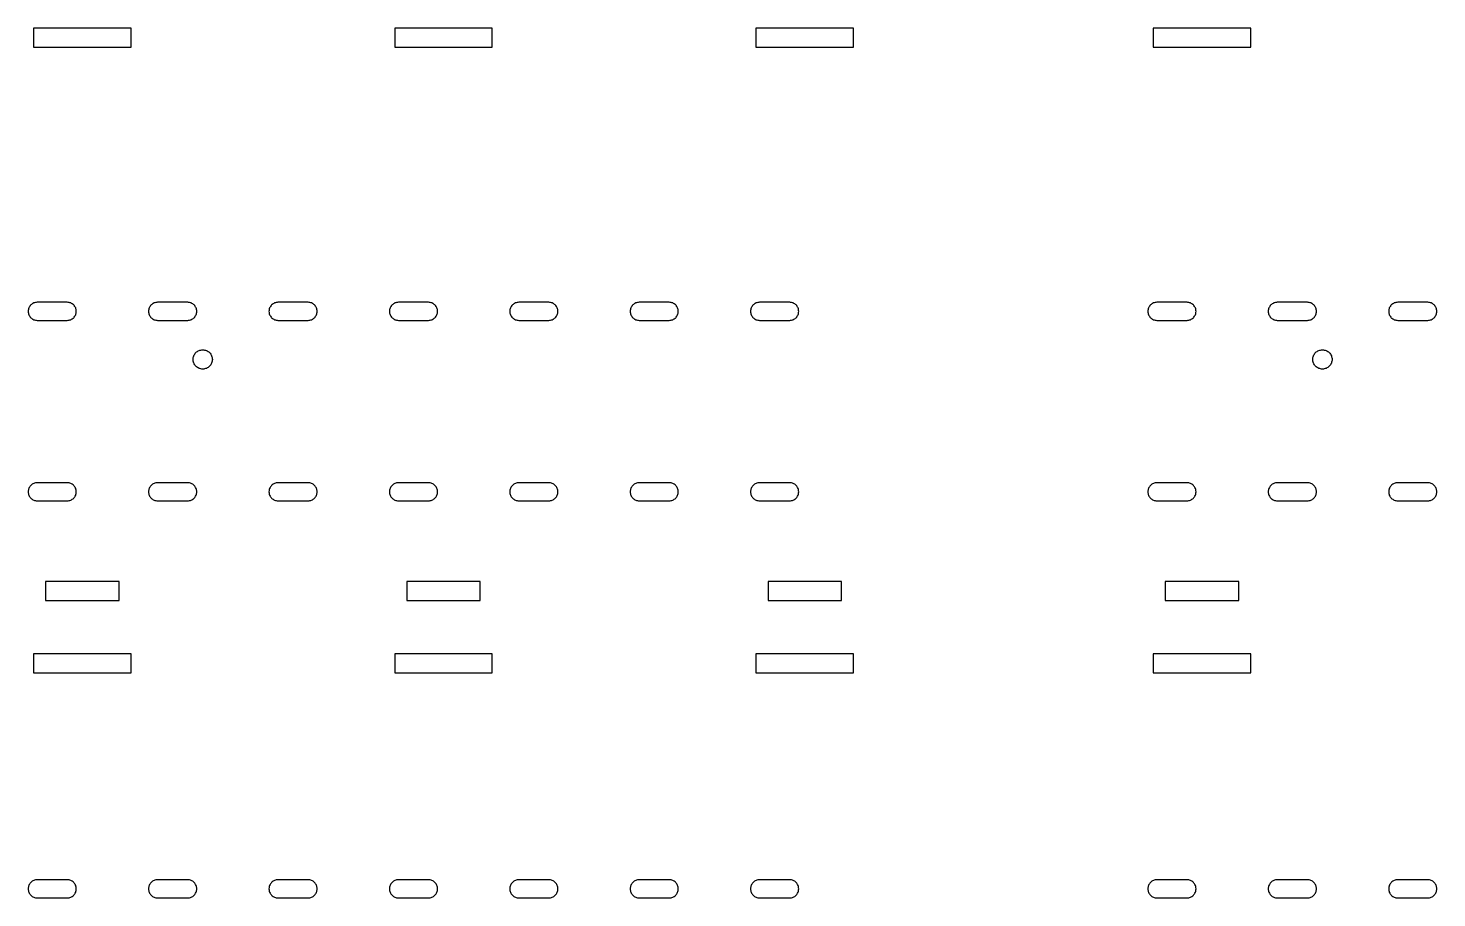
# Model space of a CAD drawing. Header units: millimetres. Extents: x 10 to 526, y -374 to -10.
# Drawn here: x 27 to 261, y -227.5 to -82.9 of the extents above; entities that cross this region are included whole.
import ezdxf

# ---------------------------------------------------------------- set-up
doc = ezdxf.new("R2010")
doc.units = ezdxf.units.MM
doc.layers.add('cut_inner', color=7, linetype='Continuous')

msp = doc.modelspace()

# ---------------------------------------------------------------- linework, layer by layer
at = {"layer": 'cut_inner'}
for points in [[(27.9, -86.08), (44.1, -86.08), (44.1, -82.92), (27.9, -82.92)], [(87.9, -86.08), (104.1, -86.08), (104.1, -82.92), (87.9, -82.92)], [(147.9, -86.08), (164.1, -86.08), (164.1, -82.92), (147.9, -82.92)], [(213.9, -86.08), (230.1, -86.08), (230.1, -82.92), (213.9, -82.92)], [(28.5, -131.5), (33.5, -131.5), (33.65, -131.49), (33.79, -131.47), (33.94, -131.44), (34.07, -131.39), (34.21, -131.32), (34.33, -131.25), (34.45, -131.16), (34.56, -131.06), (34.66, -130.95), (34.75, -130.83), (34.82, -130.71), (34.89, -130.57), (34.94, -130.44), (34.97, -130.29), (34.99, -130.15), (35, -130), (35, -130), (34.99, -129.85), (34.97, -129.71), (34.94, -129.56), (34.89, -129.43), (34.82, -129.29), (34.75, -129.17), (34.66, -129.05), (34.56, -128.94), (34.45, -128.84), (34.33, -128.75), (34.21, -128.68), (34.07, -128.61), (33.94, -128.56), (33.79, -128.53), (33.65, -128.51), (33.5, -128.5), (28.5, -128.5), (28.35, -128.51), (28.21, -128.53), (28.06, -128.56), (27.93, -128.61), (27.79, -128.68), (27.67, -128.75), (27.55, -128.84), (27.44, -128.94), (27.34, -129.05), (27.25, -129.17), (27.18, -129.29), (27.11, -129.43), (27.06, -129.56), (27.03, -129.71), (27.01, -129.85), (27, -130), (27, -130), (27.01, -130.15), (27.03, -130.29), (27.06, -130.44), (27.11, -130.57), (27.18, -130.71), (27.25, -130.83), (27.34, -130.95), (27.44, -131.06), (27.55, -131.16), (27.67, -131.25), (27.79, -131.32), (27.93, -131.39), (28.06, -131.44), (28.21, -131.47), (28.35, -131.49), (28.5, -131.5)], [(48.5, -131.5), (53.5, -131.5), (53.65, -131.49), (53.79, -131.47), (53.94, -131.44), (54.07, -131.39), (54.21, -131.32), (54.33, -131.25), (54.45, -131.16), (54.56, -131.06), (54.66, -130.95), (54.75, -130.83), (54.82, -130.71), (54.89, -130.57), (54.94, -130.44), (54.97, -130.29), (54.99, -130.15), (55, -130), (55, -130), (54.99, -129.85), (54.97, -129.71), (54.94, -129.56), (54.89, -129.43), (54.82, -129.29), (54.75, -129.17), (54.66, -129.05), (54.56, -128.94), (54.45, -128.84), (54.33, -128.75), (54.21, -128.68), (54.07, -128.61), (53.94, -128.56), (53.79, -128.53), (53.65, -128.51), (53.5, -128.5), (48.5, -128.5), (48.35, -128.51), (48.21, -128.53), (48.06, -128.56), (47.93, -128.61), (47.79, -128.68), (47.67, -128.75), (47.55, -128.84), (47.44, -128.94), (47.34, -129.05), (47.25, -129.17), (47.18, -129.29), (47.11, -129.43), (47.06, -129.56), (47.03, -129.71), (47.01, -129.85), (47, -130), (47, -130), (47.01, -130.15), (47.03, -130.29), (47.06, -130.44), (47.11, -130.57), (47.18, -130.71), (47.25, -130.83), (47.34, -130.95), (47.44, -131.06), (47.55, -131.16), (47.67, -131.25), (47.79, -131.32), (47.93, -131.39), (48.06, -131.44), (48.21, -131.47), (48.35, -131.49), (48.5, -131.5)], [(68.5, -131.5), (73.5, -131.5), (73.65, -131.49), (73.79, -131.47), (73.94, -131.44), (74.07, -131.39), (74.21, -131.32), (74.33, -131.25), (74.45, -131.16), (74.56, -131.06), (74.66, -130.95), (74.75, -130.83), (74.82, -130.71), (74.89, -130.57), (74.94, -130.44), (74.97, -130.29), (74.99, -130.15), (75, -130), (75, -130), (74.99, -129.85), (74.97, -129.71), (74.94, -129.56), (74.89, -129.43), (74.82, -129.29), (74.75, -129.17), (74.66, -129.05), (74.56, -128.94), (74.45, -128.84), (74.33, -128.75), (74.21, -128.68), (74.07, -128.61), (73.94, -128.56), (73.79, -128.53), (73.65, -128.51), (73.5, -128.5), (68.5, -128.5), (68.35, -128.51), (68.21, -128.53), (68.06, -128.56), (67.93, -128.61), (67.79, -128.68), (67.67, -128.75), (67.55, -128.84), (67.44, -128.94), (67.34, -129.05), (67.25, -129.17), (67.18, -129.29), (67.11, -129.43), (67.06, -129.56), (67.03, -129.71), (67.01, -129.85), (67, -130), (67, -130), (67.01, -130.15), (67.03, -130.29), (67.06, -130.44), (67.11, -130.57), (67.18, -130.71), (67.25, -130.83), (67.34, -130.95), (67.44, -131.06), (67.55, -131.16), (67.67, -131.25), (67.79, -131.32), (67.93, -131.39), (68.06, -131.44), (68.21, -131.47), (68.35, -131.49), (68.5, -131.5)], [(88.5, -131.5), (93.5, -131.5), (93.65, -131.49), (93.79, -131.47), (93.94, -131.44), (94.07, -131.39), (94.21, -131.32), (94.33, -131.25), (94.45, -131.16), (94.56, -131.06), (94.66, -130.95), (94.75, -130.83), (94.82, -130.71), (94.89, -130.57), (94.94, -130.44), (94.97, -130.29), (94.99, -130.15), (95, -130), (95, -130), (94.99, -129.85), (94.97, -129.71), (94.94, -129.56), (94.89, -129.43), (94.82, -129.29), (94.75, -129.17), (94.66, -129.05), (94.56, -128.94), (94.45, -128.84), (94.33, -128.75), (94.21, -128.68), (94.07, -128.61), (93.94, -128.56), (93.79, -128.53), (93.65, -128.51), (93.5, -128.5), (88.5, -128.5), (88.35, -128.51), (88.21, -128.53), (88.06, -128.56), (87.93, -128.61), (87.79, -128.68), (87.67, -128.75), (87.55, -128.84), (87.44, -128.94), (87.34, -129.05), (87.25, -129.17), (87.18, -129.29), (87.11, -129.43), (87.06, -129.56), (87.03, -129.71), (87.01, -129.85), (87, -130), (87, -130), (87.01, -130.15), (87.03, -130.29), (87.06, -130.44), (87.11, -130.57), (87.18, -130.71), (87.25, -130.83), (87.34, -130.95), (87.44, -131.06), (87.55, -131.16), (87.67, -131.25), (87.79, -131.32), (87.93, -131.39), (88.06, -131.44), (88.21, -131.47), (88.35, -131.49), (88.5, -131.5)], [(108.5, -131.5), (113.5, -131.5), (113.65, -131.49), (113.79, -131.47), (113.94, -131.44), (114.07, -131.39), (114.21, -131.32), (114.33, -131.25), (114.45, -131.16), (114.56, -131.06), (114.66, -130.95), (114.75, -130.83), (114.82, -130.71), (114.89, -130.57), (114.94, -130.44), (114.97, -130.29), (114.99, -130.15), (115, -130), (115, -130), (114.99, -129.85), (114.97, -129.71), (114.94, -129.56), (114.89, -129.43), (114.82, -129.29), (114.75, -129.17), (114.66, -129.05), (114.56, -128.94), (114.45, -128.84), (114.33, -128.75), (114.21, -128.68), (114.07, -128.61), (113.94, -128.56), (113.79, -128.53), (113.65, -128.51), (113.5, -128.5), (108.5, -128.5), (108.35, -128.51), (108.21, -128.53), (108.06, -128.56), (107.93, -128.61), (107.79, -128.68), (107.67, -128.75), (107.55, -128.84), (107.44, -128.94), (107.34, -129.05), (107.25, -129.17), (107.18, -129.29), (107.11, -129.43), (107.06, -129.56), (107.03, -129.71), (107.01, -129.85), (107, -130), (107, -130), (107.01, -130.15), (107.03, -130.29), (107.06, -130.44), (107.11, -130.57), (107.18, -130.71), (107.25, -130.83), (107.34, -130.95), (107.44, -131.06), (107.55, -131.16), (107.67, -131.25), (107.79, -131.32), (107.93, -131.39), (108.06, -131.44), (108.21, -131.47), (108.35, -131.49), (108.5, -131.5)], [(128.5, -131.5), (133.5, -131.5), (133.65, -131.49), (133.79, -131.47), (133.94, -131.44), (134.07, -131.39), (134.21, -131.32), (134.33, -131.25), (134.45, -131.16), (134.56, -131.06), (134.66, -130.95), (134.75, -130.83), (134.82, -130.71), (134.89, -130.57), (134.94, -130.44), (134.97, -130.29), (134.99, -130.15), (135, -130), (135, -130), (134.99, -129.85), (134.97, -129.71), (134.94, -129.56), (134.89, -129.43), (134.82, -129.29), (134.75, -129.17), (134.66, -129.05), (134.56, -128.94), (134.45, -128.84), (134.33, -128.75), (134.21, -128.68), (134.07, -128.61), (133.94, -128.56), (133.79, -128.53), (133.65, -128.51), (133.5, -128.5), (128.5, -128.5), (128.35, -128.51), (128.21, -128.53), (128.06, -128.56), (127.93, -128.61), (127.79, -128.68), (127.67, -128.75), (127.55, -128.84), (127.44, -128.94), (127.34, -129.05), (127.25, -129.17), (127.18, -129.29), (127.11, -129.43), (127.06, -129.56), (127.03, -129.71), (127.01, -129.85), (127, -130), (127, -130), (127.01, -130.15), (127.03, -130.29), (127.06, -130.44), (127.11, -130.57), (127.18, -130.71), (127.25, -130.83), (127.34, -130.95), (127.44, -131.06), (127.55, -131.16), (127.67, -131.25), (127.79, -131.32), (127.93, -131.39), (128.06, -131.44), (128.21, -131.47), (128.35, -131.49), (128.5, -131.5)], [(148.5, -131.5), (153.5, -131.5), (153.65, -131.49), (153.79, -131.47), (153.94, -131.44), (154.07, -131.39), (154.21, -131.32), (154.33, -131.25), (154.45, -131.16), (154.56, -131.06), (154.66, -130.95), (154.75, -130.83), (154.82, -130.71), (154.89, -130.57), (154.94, -130.44), (154.97, -130.29), (154.99, -130.15), (155, -130), (155, -130), (154.99, -129.85), (154.97, -129.71), (154.94, -129.56), (154.89, -129.43), (154.82, -129.29), (154.75, -129.17), (154.66, -129.05), (154.56, -128.94), (154.45, -128.84), (154.33, -128.75), (154.21, -128.68), (154.07, -128.61), (153.94, -128.56), (153.79, -128.53), (153.65, -128.51), (153.5, -128.5), (148.5, -128.5), (148.35, -128.51), (148.21, -128.53), (148.06, -128.56), (147.93, -128.61), (147.79, -128.68), (147.67, -128.75), (147.55, -128.84), (147.44, -128.94), (147.34, -129.05), (147.25, -129.17), (147.18, -129.29), (147.11, -129.43), (147.06, -129.56), (147.03, -129.71), (147.01, -129.85), (147, -130), (147, -130), (147.01, -130.15), (147.03, -130.29), (147.06, -130.44), (147.11, -130.57), (147.18, -130.71), (147.25, -130.83), (147.34, -130.95), (147.44, -131.06), (147.55, -131.16), (147.67, -131.25), (147.79, -131.32), (147.93, -131.39), (148.06, -131.44), (148.21, -131.47), (148.35, -131.49), (148.5, -131.5)], [(214.5, -131.5), (219.5, -131.5), (219.65, -131.49), (219.79, -131.47), (219.94, -131.44), (220.07, -131.39), (220.21, -131.32), (220.33, -131.25), (220.45, -131.16), (220.56, -131.06), (220.66, -130.95), (220.75, -130.83), (220.82, -130.71), (220.89, -130.57), (220.94, -130.44), (220.97, -130.29), (220.99, -130.15), (221, -130), (221, -130), (220.99, -129.85), (220.97, -129.71), (220.94, -129.56), (220.89, -129.43), (220.82, -129.29), (220.75, -129.17), (220.66, -129.05), (220.56, -128.94), (220.45, -128.84), (220.33, -128.75), (220.21, -128.68), (220.07, -128.61), (219.94, -128.56), (219.79, -128.53), (219.65, -128.51), (219.5, -128.5), (214.5, -128.5), (214.35, -128.51), (214.21, -128.53), (214.06, -128.56), (213.93, -128.61), (213.79, -128.68), (213.67, -128.75), (213.55, -128.84), (213.44, -128.94), (213.34, -129.05), (213.25, -129.17), (213.18, -129.29), (213.11, -129.43), (213.06, -129.56), (213.03, -129.71), (213.01, -129.85), (213, -130), (213, -130), (213.01, -130.15), (213.03, -130.29), (213.06, -130.44), (213.11, -130.57), (213.18, -130.71), (213.25, -130.83), (213.34, -130.95), (213.44, -131.06), (213.55, -131.16), (213.67, -131.25), (213.79, -131.32), (213.93, -131.39), (214.06, -131.44), (214.21, -131.47), (214.35, -131.49), (214.5, -131.5)], [(234.5, -131.5), (239.5, -131.5), (239.65, -131.49), (239.79, -131.47), (239.94, -131.44), (240.07, -131.39), (240.21, -131.32), (240.33, -131.25), (240.45, -131.16), (240.56, -131.06), (240.66, -130.95), (240.75, -130.83), (240.82, -130.71), (240.89, -130.57), (240.94, -130.44), (240.97, -130.29), (240.99, -130.15), (241, -130), (241, -130), (240.99, -129.85), (240.97, -129.71), (240.94, -129.56), (240.89, -129.43), (240.82, -129.29), (240.75, -129.17), (240.66, -129.05), (240.56, -128.94), (240.45, -128.84), (240.33, -128.75), (240.21, -128.68), (240.07, -128.61), (239.94, -128.56), (239.79, -128.53), (239.65, -128.51), (239.5, -128.5), (234.5, -128.5), (234.35, -128.51), (234.21, -128.53), (234.06, -128.56), (233.93, -128.61), (233.79, -128.68), (233.67, -128.75), (233.55, -128.84), (233.44, -128.94), (233.34, -129.05), (233.25, -129.17), (233.18, -129.29), (233.11, -129.43), (233.06, -129.56), (233.03, -129.71), (233.01, -129.85), (233, -130), (233, -130), (233.01, -130.15), (233.03, -130.29), (233.06, -130.44), (233.11, -130.57), (233.18, -130.71), (233.25, -130.83), (233.34, -130.95), (233.44, -131.06), (233.55, -131.16), (233.67, -131.25), (233.79, -131.32), (233.93, -131.39), (234.06, -131.44), (234.21, -131.47), (234.35, -131.49), (234.5, -131.5)], [(254.5, -131.5), (259.5, -131.5), (259.65, -131.49), (259.79, -131.47), (259.94, -131.44), (260.07, -131.39), (260.21, -131.32), (260.33, -131.25), (260.45, -131.16), (260.56, -131.06), (260.66, -130.95), (260.75, -130.83), (260.82, -130.71), (260.89, -130.57), (260.94, -130.44), (260.97, -130.29), (260.99, -130.15), (261, -130), (261, -130), (260.99, -129.85), (260.97, -129.71), (260.94, -129.56), (260.89, -129.43), (260.82, -129.29), (260.75, -129.17), (260.66, -129.05), (260.56, -128.94), (260.45, -128.84), (260.33, -128.75), (260.21, -128.68), (260.07, -128.61), (259.94, -128.56), (259.79, -128.53), (259.65, -128.51), (259.5, -128.5), (254.5, -128.5), (254.35, -128.51), (254.21, -128.53), (254.06, -128.56), (253.93, -128.61), (253.79, -128.68), (253.67, -128.75), (253.55, -128.84), (253.44, -128.94), (253.34, -129.05), (253.25, -129.17), (253.18, -129.29), (253.11, -129.43), (253.06, -129.56), (253.03, -129.71), (253.01, -129.85), (253, -130), (253, -130), (253.01, -130.15), (253.03, -130.29), (253.06, -130.44), (253.11, -130.57), (253.18, -130.71), (253.25, -130.83), (253.34, -130.95), (253.44, -131.06), (253.55, -131.16), (253.67, -131.25), (253.79, -131.32), (253.93, -131.39), (254.06, -131.44), (254.21, -131.47), (254.35, -131.49), (254.5, -131.5)], [(54.4, -138), (54.41, -137.84), (54.43, -137.69), (54.47, -137.54), (54.52, -137.39), (54.59, -137.25), (54.67, -137.11), (54.76, -136.98), (54.87, -136.87), (54.98, -136.76), (55.11, -136.67), (55.25, -136.59), (55.39, -136.52), (55.54, -136.47), (55.69, -136.43), (55.84, -136.41), (56, -136.4), (56.16, -136.41), (56.31, -136.43), (56.46, -136.47), (56.61, -136.52), (56.75, -136.59), (56.89, -136.67), (57.02, -136.76), (57.13, -136.87), (57.24, -136.98), (57.33, -137.11), (57.41, -137.25), (57.48, -137.39), (57.53, -137.54), (57.57, -137.69), (57.59, -137.84), (57.6, -138), (57.59, -138.16), (57.57, -138.31), (57.53, -138.46), (57.48, -138.61), (57.41, -138.75), (57.33, -138.89), (57.24, -139.02), (57.13, -139.13), (57.02, -139.24), (56.89, -139.33), (56.75, -139.41), (56.61, -139.48), (56.46, -139.53), (56.31, -139.57), (56.16, -139.59), (56, -139.6), (55.84, -139.59), (55.69, -139.57), (55.54, -139.53), (55.39, -139.48), (55.25, -139.41), (55.11, -139.33), (54.98, -139.24), (54.87, -139.13), (54.76, -139.02), (54.67, -138.89), (54.59, -138.75), (54.52, -138.61), (54.47, -138.46), (54.43, -138.31), (54.41, -138.16), (54.4, -138)], [(240.4, -138), (240.41, -137.84), (240.43, -137.69), (240.47, -137.54), (240.52, -137.39), (240.59, -137.25), (240.67, -137.11), (240.76, -136.98), (240.87, -136.87), (240.98, -136.76), (241.11, -136.67), (241.25, -136.59), (241.39, -136.52), (241.54, -136.47), (241.69, -136.43), (241.84, -136.41), (242, -136.4), (242.16, -136.41), (242.31, -136.43), (242.46, -136.47), (242.61, -136.52), (242.75, -136.59), (242.89, -136.67), (243.02, -136.76), (243.13, -136.87), (243.24, -136.98), (243.33, -137.11), (243.41, -137.25), (243.48, -137.39), (243.53, -137.54), (243.57, -137.69), (243.59, -137.84), (243.6, -138), (243.59, -138.16), (243.57, -138.31), (243.53, -138.46), (243.48, -138.61), (243.41, -138.75), (243.33, -138.89), (243.24, -139.02), (243.13, -139.13), (243.02, -139.24), (242.89, -139.33), (242.75, -139.41), (242.61, -139.48), (242.46, -139.53), (242.31, -139.57), (242.16, -139.59), (242, -139.6), (241.84, -139.59), (241.69, -139.57), (241.54, -139.53), (241.39, -139.48), (241.25, -139.41), (241.11, -139.33), (240.98, -139.24), (240.87, -139.13), (240.76, -139.02), (240.67, -138.89), (240.59, -138.75), (240.52, -138.61), (240.47, -138.46), (240.43, -138.31), (240.41, -138.16), (240.4, -138)], [(28.5, -161.5), (33.5, -161.5), (33.65, -161.49), (33.79, -161.47), (33.94, -161.44), (34.07, -161.39), (34.21, -161.32), (34.33, -161.25), (34.45, -161.16), (34.56, -161.06), (34.66, -160.95), (34.75, -160.83), (34.82, -160.71), (34.89, -160.57), (34.94, -160.44), (34.97, -160.29), (34.99, -160.15), (35, -160), (35, -160), (34.99, -159.85), (34.97, -159.71), (34.94, -159.56), (34.89, -159.43), (34.82, -159.29), (34.75, -159.17), (34.66, -159.05), (34.56, -158.94), (34.45, -158.84), (34.33, -158.75), (34.21, -158.68), (34.07, -158.61), (33.94, -158.56), (33.79, -158.53), (33.65, -158.51), (33.5, -158.5), (28.5, -158.5), (28.35, -158.51), (28.21, -158.53), (28.06, -158.56), (27.93, -158.61), (27.79, -158.68), (27.67, -158.75), (27.55, -158.84), (27.44, -158.94), (27.34, -159.05), (27.25, -159.17), (27.18, -159.29), (27.11, -159.43), (27.06, -159.56), (27.03, -159.71), (27.01, -159.85), (27, -160), (27, -160), (27.01, -160.15), (27.03, -160.29), (27.06, -160.44), (27.11, -160.57), (27.18, -160.71), (27.25, -160.83), (27.34, -160.95), (27.44, -161.06), (27.55, -161.16), (27.67, -161.25), (27.79, -161.32), (27.93, -161.39), (28.06, -161.44), (28.21, -161.47), (28.35, -161.49), (28.5, -161.5)], [(48.5, -161.5), (53.5, -161.5), (53.65, -161.49), (53.79, -161.47), (53.94, -161.44), (54.07, -161.39), (54.21, -161.32), (54.33, -161.25), (54.45, -161.16), (54.56, -161.06), (54.66, -160.95), (54.75, -160.83), (54.82, -160.71), (54.89, -160.57), (54.94, -160.44), (54.97, -160.29), (54.99, -160.15), (55, -160), (55, -160), (54.99, -159.85), (54.97, -159.71), (54.94, -159.56), (54.89, -159.43), (54.82, -159.29), (54.75, -159.17), (54.66, -159.05), (54.56, -158.94), (54.45, -158.84), (54.33, -158.75), (54.21, -158.68), (54.07, -158.61), (53.94, -158.56), (53.79, -158.53), (53.65, -158.51), (53.5, -158.5), (48.5, -158.5), (48.35, -158.51), (48.21, -158.53), (48.06, -158.56), (47.93, -158.61), (47.79, -158.68), (47.67, -158.75), (47.55, -158.84), (47.44, -158.94), (47.34, -159.05), (47.25, -159.17), (47.18, -159.29), (47.11, -159.43), (47.06, -159.56), (47.03, -159.71), (47.01, -159.85), (47, -160), (47, -160), (47.01, -160.15), (47.03, -160.29), (47.06, -160.44), (47.11, -160.57), (47.18, -160.71), (47.25, -160.83), (47.34, -160.95), (47.44, -161.06), (47.55, -161.16), (47.67, -161.25), (47.79, -161.32), (47.93, -161.39), (48.06, -161.44), (48.21, -161.47), (48.35, -161.49), (48.5, -161.5)], [(68.5, -161.5), (73.5, -161.5), (73.65, -161.49), (73.79, -161.47), (73.94, -161.44), (74.07, -161.39), (74.21, -161.32), (74.33, -161.25), (74.45, -161.16), (74.56, -161.06), (74.66, -160.95), (74.75, -160.83), (74.82, -160.71), (74.89, -160.57), (74.94, -160.44), (74.97, -160.29), (74.99, -160.15), (75, -160), (75, -160), (74.99, -159.85), (74.97, -159.71), (74.94, -159.56), (74.89, -159.43), (74.82, -159.29), (74.75, -159.17), (74.66, -159.05), (74.56, -158.94), (74.45, -158.84), (74.33, -158.75), (74.21, -158.68), (74.07, -158.61), (73.94, -158.56), (73.79, -158.53), (73.65, -158.51), (73.5, -158.5), (68.5, -158.5), (68.35, -158.51), (68.21, -158.53), (68.06, -158.56), (67.93, -158.61), (67.79, -158.68), (67.67, -158.75), (67.55, -158.84), (67.44, -158.94), (67.34, -159.05), (67.25, -159.17), (67.18, -159.29), (67.11, -159.43), (67.06, -159.56), (67.03, -159.71), (67.01, -159.85), (67, -160), (67, -160), (67.01, -160.15), (67.03, -160.29), (67.06, -160.44), (67.11, -160.57), (67.18, -160.71), (67.25, -160.83), (67.34, -160.95), (67.44, -161.06), (67.55, -161.16), (67.67, -161.25), (67.79, -161.32), (67.93, -161.39), (68.06, -161.44), (68.21, -161.47), (68.35, -161.49), (68.5, -161.5)], [(88.5, -161.5), (93.5, -161.5), (93.65, -161.49), (93.79, -161.47), (93.94, -161.44), (94.07, -161.39), (94.21, -161.32), (94.33, -161.25), (94.45, -161.16), (94.56, -161.06), (94.66, -160.95), (94.75, -160.83), (94.82, -160.71), (94.89, -160.57), (94.94, -160.44), (94.97, -160.29), (94.99, -160.15), (95, -160), (95, -160), (94.99, -159.85), (94.97, -159.71), (94.94, -159.56), (94.89, -159.43), (94.82, -159.29), (94.75, -159.17), (94.66, -159.05), (94.56, -158.94), (94.45, -158.84), (94.33, -158.75), (94.21, -158.68), (94.07, -158.61), (93.94, -158.56), (93.79, -158.53), (93.65, -158.51), (93.5, -158.5), (88.5, -158.5), (88.35, -158.51), (88.21, -158.53), (88.06, -158.56), (87.93, -158.61), (87.79, -158.68), (87.67, -158.75), (87.55, -158.84), (87.44, -158.94), (87.34, -159.05), (87.25, -159.17), (87.18, -159.29), (87.11, -159.43), (87.06, -159.56), (87.03, -159.71), (87.01, -159.85), (87, -160), (87, -160), (87.01, -160.15), (87.03, -160.29), (87.06, -160.44), (87.11, -160.57), (87.18, -160.71), (87.25, -160.83), (87.34, -160.95), (87.44, -161.06), (87.55, -161.16), (87.67, -161.25), (87.79, -161.32), (87.93, -161.39), (88.06, -161.44), (88.21, -161.47), (88.35, -161.49), (88.5, -161.5)], [(108.5, -161.5), (113.5, -161.5), (113.65, -161.49), (113.79, -161.47), (113.94, -161.44), (114.07, -161.39), (114.21, -161.32), (114.33, -161.25), (114.45, -161.16), (114.56, -161.06), (114.66, -160.95), (114.75, -160.83), (114.82, -160.71), (114.89, -160.57), (114.94, -160.44), (114.97, -160.29), (114.99, -160.15), (115, -160), (115, -160), (114.99, -159.85), (114.97, -159.71), (114.94, -159.56), (114.89, -159.43), (114.82, -159.29), (114.75, -159.17), (114.66, -159.05), (114.56, -158.94), (114.45, -158.84), (114.33, -158.75), (114.21, -158.68), (114.07, -158.61), (113.94, -158.56), (113.79, -158.53), (113.65, -158.51), (113.5, -158.5), (108.5, -158.5), (108.35, -158.51), (108.21, -158.53), (108.06, -158.56), (107.93, -158.61), (107.79, -158.68), (107.67, -158.75), (107.55, -158.84), (107.44, -158.94), (107.34, -159.05), (107.25, -159.17), (107.18, -159.29), (107.11, -159.43), (107.06, -159.56), (107.03, -159.71), (107.01, -159.85), (107, -160), (107, -160), (107.01, -160.15), (107.03, -160.29), (107.06, -160.44), (107.11, -160.57), (107.18, -160.71), (107.25, -160.83), (107.34, -160.95), (107.44, -161.06), (107.55, -161.16), (107.67, -161.25), (107.79, -161.32), (107.93, -161.39), (108.06, -161.44), (108.21, -161.47), (108.35, -161.49), (108.5, -161.5)], [(128.5, -161.5), (133.5, -161.5), (133.65, -161.49), (133.79, -161.47), (133.94, -161.44), (134.07, -161.39), (134.21, -161.32), (134.33, -161.25), (134.45, -161.16), (134.56, -161.06), (134.66, -160.95), (134.75, -160.83), (134.82, -160.71), (134.89, -160.57), (134.94, -160.44), (134.97, -160.29), (134.99, -160.15), (135, -160), (135, -160), (134.99, -159.85), (134.97, -159.71), (134.94, -159.56), (134.89, -159.43), (134.82, -159.29), (134.75, -159.17), (134.66, -159.05), (134.56, -158.94), (134.45, -158.84), (134.33, -158.75), (134.21, -158.68), (134.07, -158.61), (133.94, -158.56), (133.79, -158.53), (133.65, -158.51), (133.5, -158.5), (128.5, -158.5), (128.35, -158.51), (128.21, -158.53), (128.06, -158.56), (127.93, -158.61), (127.79, -158.68), (127.67, -158.75), (127.55, -158.84), (127.44, -158.94), (127.34, -159.05), (127.25, -159.17), (127.18, -159.29), (127.11, -159.43), (127.06, -159.56), (127.03, -159.71), (127.01, -159.85), (127, -160), (127, -160), (127.01, -160.15), (127.03, -160.29), (127.06, -160.44), (127.11, -160.57), (127.18, -160.71), (127.25, -160.83), (127.34, -160.95), (127.44, -161.06), (127.55, -161.16), (127.67, -161.25), (127.79, -161.32), (127.93, -161.39), (128.06, -161.44), (128.21, -161.47), (128.35, -161.49), (128.5, -161.5)], [(148.5, -161.5), (153.5, -161.5), (153.65, -161.49), (153.79, -161.47), (153.94, -161.44), (154.07, -161.39), (154.21, -161.32), (154.33, -161.25), (154.45, -161.16), (154.56, -161.06), (154.66, -160.95), (154.75, -160.83), (154.82, -160.71), (154.89, -160.57), (154.94, -160.44), (154.97, -160.29), (154.99, -160.15), (155, -160), (155, -160), (154.99, -159.85), (154.97, -159.71), (154.94, -159.56), (154.89, -159.43), (154.82, -159.29), (154.75, -159.17), (154.66, -159.05), (154.56, -158.94), (154.45, -158.84), (154.33, -158.75), (154.21, -158.68), (154.07, -158.61), (153.94, -158.56), (153.79, -158.53), (153.65, -158.51), (153.5, -158.5), (148.5, -158.5), (148.35, -158.51), (148.21, -158.53), (148.06, -158.56), (147.93, -158.61), (147.79, -158.68), (147.67, -158.75), (147.55, -158.84), (147.44, -158.94), (147.34, -159.05), (147.25, -159.17), (147.18, -159.29), (147.11, -159.43), (147.06, -159.56), (147.03, -159.71), (147.01, -159.85), (147, -160), (147, -160), (147.01, -160.15), (147.03, -160.29), (147.06, -160.44), (147.11, -160.57), (147.18, -160.71), (147.25, -160.83), (147.34, -160.95), (147.44, -161.06), (147.55, -161.16), (147.67, -161.25), (147.79, -161.32), (147.93, -161.39), (148.06, -161.44), (148.21, -161.47), (148.35, -161.49), (148.5, -161.5)], [(214.5, -161.5), (219.5, -161.5), (219.65, -161.49), (219.79, -161.47), (219.94, -161.44), (220.07, -161.39), (220.21, -161.32), (220.33, -161.25), (220.45, -161.16), (220.56, -161.06), (220.66, -160.95), (220.75, -160.83), (220.82, -160.71), (220.89, -160.57), (220.94, -160.44), (220.97, -160.29), (220.99, -160.15), (221, -160), (221, -160), (220.99, -159.85), (220.97, -159.71), (220.94, -159.56), (220.89, -159.43), (220.82, -159.29), (220.75, -159.17), (220.66, -159.05), (220.56, -158.94), (220.45, -158.84), (220.33, -158.75), (220.21, -158.68), (220.07, -158.61), (219.94, -158.56), (219.79, -158.53), (219.65, -158.51), (219.5, -158.5), (214.5, -158.5), (214.35, -158.51), (214.21, -158.53), (214.06, -158.56), (213.93, -158.61), (213.79, -158.68), (213.67, -158.75), (213.55, -158.84), (213.44, -158.94), (213.34, -159.05), (213.25, -159.17), (213.18, -159.29), (213.11, -159.43), (213.06, -159.56), (213.03, -159.71), (213.01, -159.85), (213, -160), (213, -160), (213.01, -160.15), (213.03, -160.29), (213.06, -160.44), (213.11, -160.57), (213.18, -160.71), (213.25, -160.83), (213.34, -160.95), (213.44, -161.06), (213.55, -161.16), (213.67, -161.25), (213.79, -161.32), (213.93, -161.39), (214.06, -161.44), (214.21, -161.47), (214.35, -161.49), (214.5, -161.5)], [(234.5, -161.5), (239.5, -161.5), (239.65, -161.49), (239.79, -161.47), (239.94, -161.44), (240.07, -161.39), (240.21, -161.32), (240.33, -161.25), (240.45, -161.16), (240.56, -161.06), (240.66, -160.95), (240.75, -160.83), (240.82, -160.71), (240.89, -160.57), (240.94, -160.44), (240.97, -160.29), (240.99, -160.15), (241, -160), (241, -160), (240.99, -159.85), (240.97, -159.71), (240.94, -159.56), (240.89, -159.43), (240.82, -159.29), (240.75, -159.17), (240.66, -159.05), (240.56, -158.94), (240.45, -158.84), (240.33, -158.75), (240.21, -158.68), (240.07, -158.61), (239.94, -158.56), (239.79, -158.53), (239.65, -158.51), (239.5, -158.5), (234.5, -158.5), (234.35, -158.51), (234.21, -158.53), (234.06, -158.56), (233.93, -158.61), (233.79, -158.68), (233.67, -158.75), (233.55, -158.84), (233.44, -158.94), (233.34, -159.05), (233.25, -159.17), (233.18, -159.29), (233.11, -159.43), (233.06, -159.56), (233.03, -159.71), (233.01, -159.85), (233, -160), (233, -160), (233.01, -160.15), (233.03, -160.29), (233.06, -160.44), (233.11, -160.57), (233.18, -160.71), (233.25, -160.83), (233.34, -160.95), (233.44, -161.06), (233.55, -161.16), (233.67, -161.25), (233.79, -161.32), (233.93, -161.39), (234.06, -161.44), (234.21, -161.47), (234.35, -161.49), (234.5, -161.5)], [(254.5, -161.5), (259.5, -161.5), (259.65, -161.49), (259.79, -161.47), (259.94, -161.44), (260.07, -161.39), (260.21, -161.32), (260.33, -161.25), (260.45, -161.16), (260.56, -161.06), (260.66, -160.95), (260.75, -160.83), (260.82, -160.71), (260.89, -160.57), (260.94, -160.44), (260.97, -160.29), (260.99, -160.15), (261, -160), (261, -160), (260.99, -159.85), (260.97, -159.71), (260.94, -159.56), (260.89, -159.43), (260.82, -159.29), (260.75, -159.17), (260.66, -159.05), (260.56, -158.94), (260.45, -158.84), (260.33, -158.75), (260.21, -158.68), (260.07, -158.61), (259.94, -158.56), (259.79, -158.53), (259.65, -158.51), (259.5, -158.5), (254.5, -158.5), (254.35, -158.51), (254.21, -158.53), (254.06, -158.56), (253.93, -158.61), (253.79, -158.68), (253.67, -158.75), (253.55, -158.84), (253.44, -158.94), (253.34, -159.05), (253.25, -159.17), (253.18, -159.29), (253.11, -159.43), (253.06, -159.56), (253.03, -159.71), (253.01, -159.85), (253, -160), (253, -160), (253.01, -160.15), (253.03, -160.29), (253.06, -160.44), (253.11, -160.57), (253.18, -160.71), (253.25, -160.83), (253.34, -160.95), (253.44, -161.06), (253.55, -161.16), (253.67, -161.25), (253.79, -161.32), (253.93, -161.39), (254.06, -161.44), (254.21, -161.47), (254.35, -161.49), (254.5, -161.5)], [(29.9, -178.07), (42.1, -178.07), (42.1, -174.93), (29.9, -174.93)], [(89.9, -178.07), (102.1, -178.07), (102.1, -174.93), (89.9, -174.93)], [(149.9, -178.07), (162.1, -178.07), (162.1, -174.93), (149.9, -174.93)], [(215.9, -178.07), (228.1, -178.07), (228.1, -174.93), (215.9, -174.93)], [(27.9, -190.07), (44.1, -190.07), (44.1, -186.93), (27.9, -186.93)], [(87.9, -190.07), (104.1, -190.07), (104.1, -186.93), (87.9, -186.93)], [(147.9, -190.07), (164.1, -190.07), (164.1, -186.93), (147.9, -186.93)], [(213.9, -190.07), (230.1, -190.07), (230.1, -186.93), (213.9, -186.93)], [(28.5, -227.5), (33.5, -227.5), (33.65, -227.49), (33.79, -227.47), (33.94, -227.44), (34.07, -227.39), (34.21, -227.32), (34.33, -227.25), (34.45, -227.16), (34.56, -227.06), (34.66, -226.95), (34.75, -226.83), (34.82, -226.71), (34.89, -226.57), (34.94, -226.44), (34.97, -226.29), (34.99, -226.15), (35, -226), (35, -226), (34.99, -225.85), (34.97, -225.71), (34.94, -225.56), (34.89, -225.43), (34.82, -225.29), (34.75, -225.17), (34.66, -225.05), (34.56, -224.94), (34.45, -224.84), (34.33, -224.75), (34.21, -224.68), (34.07, -224.61), (33.94, -224.56), (33.79, -224.53), (33.65, -224.51), (33.5, -224.5), (28.5, -224.5), (28.35, -224.51), (28.21, -224.53), (28.06, -224.56), (27.93, -224.61), (27.79, -224.68), (27.67, -224.75), (27.55, -224.84), (27.44, -224.94), (27.34, -225.05), (27.25, -225.17), (27.18, -225.29), (27.11, -225.43), (27.06, -225.56), (27.03, -225.71), (27.01, -225.85), (27, -226), (27, -226), (27.01, -226.15), (27.03, -226.29), (27.06, -226.44), (27.11, -226.57), (27.18, -226.71), (27.25, -226.83), (27.34, -226.95), (27.44, -227.06), (27.55, -227.16), (27.67, -227.25), (27.79, -227.32), (27.93, -227.39), (28.06, -227.44), (28.21, -227.47), (28.35, -227.49), (28.5, -227.5)], [(48.5, -227.5), (53.5, -227.5), (53.65, -227.49), (53.79, -227.47), (53.94, -227.44), (54.07, -227.39), (54.21, -227.32), (54.33, -227.25), (54.45, -227.16), (54.56, -227.06), (54.66, -226.95), (54.75, -226.83), (54.82, -226.71), (54.89, -226.57), (54.94, -226.44), (54.97, -226.29), (54.99, -226.15), (55, -226), (55, -226), (54.99, -225.85), (54.97, -225.71), (54.94, -225.56), (54.89, -225.43), (54.82, -225.29), (54.75, -225.17), (54.66, -225.05), (54.56, -224.94), (54.45, -224.84), (54.33, -224.75), (54.21, -224.68), (54.07, -224.61), (53.94, -224.56), (53.79, -224.53), (53.65, -224.51), (53.5, -224.5), (48.5, -224.5), (48.35, -224.51), (48.21, -224.53), (48.06, -224.56), (47.93, -224.61), (47.79, -224.68), (47.67, -224.75), (47.55, -224.84), (47.44, -224.94), (47.34, -225.05), (47.25, -225.17), (47.18, -225.29), (47.11, -225.43), (47.06, -225.56), (47.03, -225.71), (47.01, -225.85), (47, -226), (47, -226), (47.01, -226.15), (47.03, -226.29), (47.06, -226.44), (47.11, -226.57), (47.18, -226.71), (47.25, -226.83), (47.34, -226.95), (47.44, -227.06), (47.55, -227.16), (47.67, -227.25), (47.79, -227.32), (47.93, -227.39), (48.06, -227.44), (48.21, -227.47), (48.35, -227.49), (48.5, -227.5)], [(68.5, -227.5), (73.5, -227.5), (73.65, -227.49), (73.79, -227.47), (73.94, -227.44), (74.07, -227.39), (74.21, -227.32), (74.33, -227.25), (74.45, -227.16), (74.56, -227.06), (74.66, -226.95), (74.75, -226.83), (74.82, -226.71), (74.89, -226.57), (74.94, -226.44), (74.97, -226.29), (74.99, -226.15), (75, -226), (75, -226), (74.99, -225.85), (74.97, -225.71), (74.94, -225.56), (74.89, -225.43), (74.82, -225.29), (74.75, -225.17), (74.66, -225.05), (74.56, -224.94), (74.45, -224.84), (74.33, -224.75), (74.21, -224.68), (74.07, -224.61), (73.94, -224.56), (73.79, -224.53), (73.65, -224.51), (73.5, -224.5), (68.5, -224.5), (68.35, -224.51), (68.21, -224.53), (68.06, -224.56), (67.93, -224.61), (67.79, -224.68), (67.67, -224.75), (67.55, -224.84), (67.44, -224.94), (67.34, -225.05), (67.25, -225.17), (67.18, -225.29), (67.11, -225.43), (67.06, -225.56), (67.03, -225.71), (67.01, -225.85), (67, -226), (67, -226), (67.01, -226.15), (67.03, -226.29), (67.06, -226.44), (67.11, -226.57), (67.18, -226.71), (67.25, -226.83), (67.34, -226.95), (67.44, -227.06), (67.55, -227.16), (67.67, -227.25), (67.79, -227.32), (67.93, -227.39), (68.06, -227.44), (68.21, -227.47), (68.35, -227.49), (68.5, -227.5)], [(88.5, -227.5), (93.5, -227.5), (93.65, -227.49), (93.79, -227.47), (93.94, -227.44), (94.07, -227.39), (94.21, -227.32), (94.33, -227.25), (94.45, -227.16), (94.56, -227.06), (94.66, -226.95), (94.75, -226.83), (94.82, -226.71), (94.89, -226.57), (94.94, -226.44), (94.97, -226.29), (94.99, -226.15), (95, -226), (95, -226), (94.99, -225.85), (94.97, -225.71), (94.94, -225.56), (94.89, -225.43), (94.82, -225.29), (94.75, -225.17), (94.66, -225.05), (94.56, -224.94), (94.45, -224.84), (94.33, -224.75), (94.21, -224.68), (94.07, -224.61), (93.94, -224.56), (93.79, -224.53), (93.65, -224.51), (93.5, -224.5), (88.5, -224.5), (88.35, -224.51), (88.21, -224.53), (88.06, -224.56), (87.93, -224.61), (87.79, -224.68), (87.67, -224.75), (87.55, -224.84), (87.44, -224.94), (87.34, -225.05), (87.25, -225.17), (87.18, -225.29), (87.11, -225.43), (87.06, -225.56), (87.03, -225.71), (87.01, -225.85), (87, -226), (87, -226), (87.01, -226.15), (87.03, -226.29), (87.06, -226.44), (87.11, -226.57), (87.18, -226.71), (87.25, -226.83), (87.34, -226.95), (87.44, -227.06), (87.55, -227.16), (87.67, -227.25), (87.79, -227.32), (87.93, -227.39), (88.06, -227.44), (88.21, -227.47), (88.35, -227.49), (88.5, -227.5)], [(108.5, -227.5), (113.5, -227.5), (113.65, -227.49), (113.79, -227.47), (113.94, -227.44), (114.07, -227.39), (114.21, -227.32), (114.33, -227.25), (114.45, -227.16), (114.56, -227.06), (114.66, -226.95), (114.75, -226.83), (114.82, -226.71), (114.89, -226.57), (114.94, -226.44), (114.97, -226.29), (114.99, -226.15), (115, -226), (115, -226), (114.99, -225.85), (114.97, -225.71), (114.94, -225.56), (114.89, -225.43), (114.82, -225.29), (114.75, -225.17), (114.66, -225.05), (114.56, -224.94), (114.45, -224.84), (114.33, -224.75), (114.21, -224.68), (114.07, -224.61), (113.94, -224.56), (113.79, -224.53), (113.65, -224.51), (113.5, -224.5), (108.5, -224.5), (108.35, -224.51), (108.21, -224.53), (108.06, -224.56), (107.93, -224.61), (107.79, -224.68), (107.67, -224.75), (107.55, -224.84), (107.44, -224.94), (107.34, -225.05), (107.25, -225.17), (107.18, -225.29), (107.11, -225.43), (107.06, -225.56), (107.03, -225.71), (107.01, -225.85), (107, -226), (107, -226), (107.01, -226.15), (107.03, -226.29), (107.06, -226.44), (107.11, -226.57), (107.18, -226.71), (107.25, -226.83), (107.34, -226.95), (107.44, -227.06), (107.55, -227.16), (107.67, -227.25), (107.79, -227.32), (107.93, -227.39), (108.06, -227.44), (108.21, -227.47), (108.35, -227.49), (108.5, -227.5)], [(128.5, -227.5), (133.5, -227.5), (133.65, -227.49), (133.79, -227.47), (133.94, -227.44), (134.07, -227.39), (134.21, -227.32), (134.33, -227.25), (134.45, -227.16), (134.56, -227.06), (134.66, -226.95), (134.75, -226.83), (134.82, -226.71), (134.89, -226.57), (134.94, -226.44), (134.97, -226.29), (134.99, -226.15), (135, -226), (135, -226), (134.99, -225.85), (134.97, -225.71), (134.94, -225.56), (134.89, -225.43), (134.82, -225.29), (134.75, -225.17), (134.66, -225.05), (134.56, -224.94), (134.45, -224.84), (134.33, -224.75), (134.21, -224.68), (134.07, -224.61), (133.94, -224.56), (133.79, -224.53), (133.65, -224.51), (133.5, -224.5), (128.5, -224.5), (128.35, -224.51), (128.21, -224.53), (128.06, -224.56), (127.93, -224.61), (127.79, -224.68), (127.67, -224.75), (127.55, -224.84), (127.44, -224.94), (127.34, -225.05), (127.25, -225.17), (127.18, -225.29), (127.11, -225.43), (127.06, -225.56), (127.03, -225.71), (127.01, -225.85), (127, -226), (127, -226), (127.01, -226.15), (127.03, -226.29), (127.06, -226.44), (127.11, -226.57), (127.18, -226.71), (127.25, -226.83), (127.34, -226.95), (127.44, -227.06), (127.55, -227.16), (127.67, -227.25), (127.79, -227.32), (127.93, -227.39), (128.06, -227.44), (128.21, -227.47), (128.35, -227.49), (128.5, -227.5)], [(148.5, -227.5), (153.5, -227.5), (153.65, -227.49), (153.79, -227.47), (153.94, -227.44), (154.07, -227.39), (154.21, -227.32), (154.33, -227.25), (154.45, -227.16), (154.56, -227.06), (154.66, -226.95), (154.75, -226.83), (154.82, -226.71), (154.89, -226.57), (154.94, -226.44), (154.97, -226.29), (154.99, -226.15), (155, -226), (155, -226), (154.99, -225.85), (154.97, -225.71), (154.94, -225.56), (154.89, -225.43), (154.82, -225.29), (154.75, -225.17), (154.66, -225.05), (154.56, -224.94), (154.45, -224.84), (154.33, -224.75), (154.21, -224.68), (154.07, -224.61), (153.94, -224.56), (153.79, -224.53), (153.65, -224.51), (153.5, -224.5), (148.5, -224.5), (148.35, -224.51), (148.21, -224.53), (148.06, -224.56), (147.93, -224.61), (147.79, -224.68), (147.67, -224.75), (147.55, -224.84), (147.44, -224.94), (147.34, -225.05), (147.25, -225.17), (147.18, -225.29), (147.11, -225.43), (147.06, -225.56), (147.03, -225.71), (147.01, -225.85), (147, -226), (147, -226), (147.01, -226.15), (147.03, -226.29), (147.06, -226.44), (147.11, -226.57), (147.18, -226.71), (147.25, -226.83), (147.34, -226.95), (147.44, -227.06), (147.55, -227.16), (147.67, -227.25), (147.79, -227.32), (147.93, -227.39), (148.06, -227.44), (148.21, -227.47), (148.35, -227.49), (148.5, -227.5)], [(214.5, -227.5), (219.5, -227.5), (219.65, -227.49), (219.79, -227.47), (219.94, -227.44), (220.07, -227.39), (220.21, -227.32), (220.33, -227.25), (220.45, -227.16), (220.56, -227.06), (220.66, -226.95), (220.75, -226.83), (220.82, -226.71), (220.89, -226.57), (220.94, -226.44), (220.97, -226.29), (220.99, -226.15), (221, -226), (221, -226), (220.99, -225.85), (220.97, -225.71), (220.94, -225.56), (220.89, -225.43), (220.82, -225.29), (220.75, -225.17), (220.66, -225.05), (220.56, -224.94), (220.45, -224.84), (220.33, -224.75), (220.21, -224.68), (220.07, -224.61), (219.94, -224.56), (219.79, -224.53), (219.65, -224.51), (219.5, -224.5), (214.5, -224.5), (214.35, -224.51), (214.21, -224.53), (214.06, -224.56), (213.93, -224.61), (213.79, -224.68), (213.67, -224.75), (213.55, -224.84), (213.44, -224.94), (213.34, -225.05), (213.25, -225.17), (213.18, -225.29), (213.11, -225.43), (213.06, -225.56), (213.03, -225.71), (213.01, -225.85), (213, -226), (213, -226), (213.01, -226.15), (213.03, -226.29), (213.06, -226.44), (213.11, -226.57), (213.18, -226.71), (213.25, -226.83), (213.34, -226.95), (213.44, -227.06), (213.55, -227.16), (213.67, -227.25), (213.79, -227.32), (213.93, -227.39), (214.06, -227.44), (214.21, -227.47), (214.35, -227.49), (214.5, -227.5)], [(234.5, -227.5), (239.5, -227.5), (239.65, -227.49), (239.79, -227.47), (239.94, -227.44), (240.07, -227.39), (240.21, -227.32), (240.33, -227.25), (240.45, -227.16), (240.56, -227.06), (240.66, -226.95), (240.75, -226.83), (240.82, -226.71), (240.89, -226.57), (240.94, -226.44), (240.97, -226.29), (240.99, -226.15), (241, -226), (241, -226), (240.99, -225.85), (240.97, -225.71), (240.94, -225.56), (240.89, -225.43), (240.82, -225.29), (240.75, -225.17), (240.66, -225.05), (240.56, -224.94), (240.45, -224.84), (240.33, -224.75), (240.21, -224.68), (240.07, -224.61), (239.94, -224.56), (239.79, -224.53), (239.65, -224.51), (239.5, -224.5), (234.5, -224.5), (234.35, -224.51), (234.21, -224.53), (234.06, -224.56), (233.93, -224.61), (233.79, -224.68), (233.67, -224.75), (233.55, -224.84), (233.44, -224.94), (233.34, -225.05), (233.25, -225.17), (233.18, -225.29), (233.11, -225.43), (233.06, -225.56), (233.03, -225.71), (233.01, -225.85), (233, -226), (233, -226), (233.01, -226.15), (233.03, -226.29), (233.06, -226.44), (233.11, -226.57), (233.18, -226.71), (233.25, -226.83), (233.34, -226.95), (233.44, -227.06), (233.55, -227.16), (233.67, -227.25), (233.79, -227.32), (233.93, -227.39), (234.06, -227.44), (234.21, -227.47), (234.35, -227.49), (234.5, -227.5)], [(254.5, -227.5), (259.5, -227.5), (259.65, -227.49), (259.79, -227.47), (259.94, -227.44), (260.07, -227.39), (260.21, -227.32), (260.33, -227.25), (260.45, -227.16), (260.56, -227.06), (260.66, -226.95), (260.75, -226.83), (260.82, -226.71), (260.89, -226.57), (260.94, -226.44), (260.97, -226.29), (260.99, -226.15), (261, -226), (261, -226), (260.99, -225.85), (260.97, -225.71), (260.94, -225.56), (260.89, -225.43), (260.82, -225.29), (260.75, -225.17), (260.66, -225.05), (260.56, -224.94), (260.45, -224.84), (260.33, -224.75), (260.21, -224.68), (260.07, -224.61), (259.94, -224.56), (259.79, -224.53), (259.65, -224.51), (259.5, -224.5), (254.5, -224.5), (254.35, -224.51), (254.21, -224.53), (254.06, -224.56), (253.93, -224.61), (253.79, -224.68), (253.67, -224.75), (253.55, -224.84), (253.44, -224.94), (253.34, -225.05), (253.25, -225.17), (253.18, -225.29), (253.11, -225.43), (253.06, -225.56), (253.03, -225.71), (253.01, -225.85), (253, -226), (253, -226), (253.01, -226.15), (253.03, -226.29), (253.06, -226.44), (253.11, -226.57), (253.18, -226.71), (253.25, -226.83), (253.34, -226.95), (253.44, -227.06), (253.55, -227.16), (253.67, -227.25), (253.79, -227.32), (253.93, -227.39), (254.06, -227.44), (254.21, -227.47), (254.35, -227.49), (254.5, -227.5)]]:
    msp.add_lwpolyline(points, close=True, dxfattribs=at)

doc.saveas('drawing.dxf')
